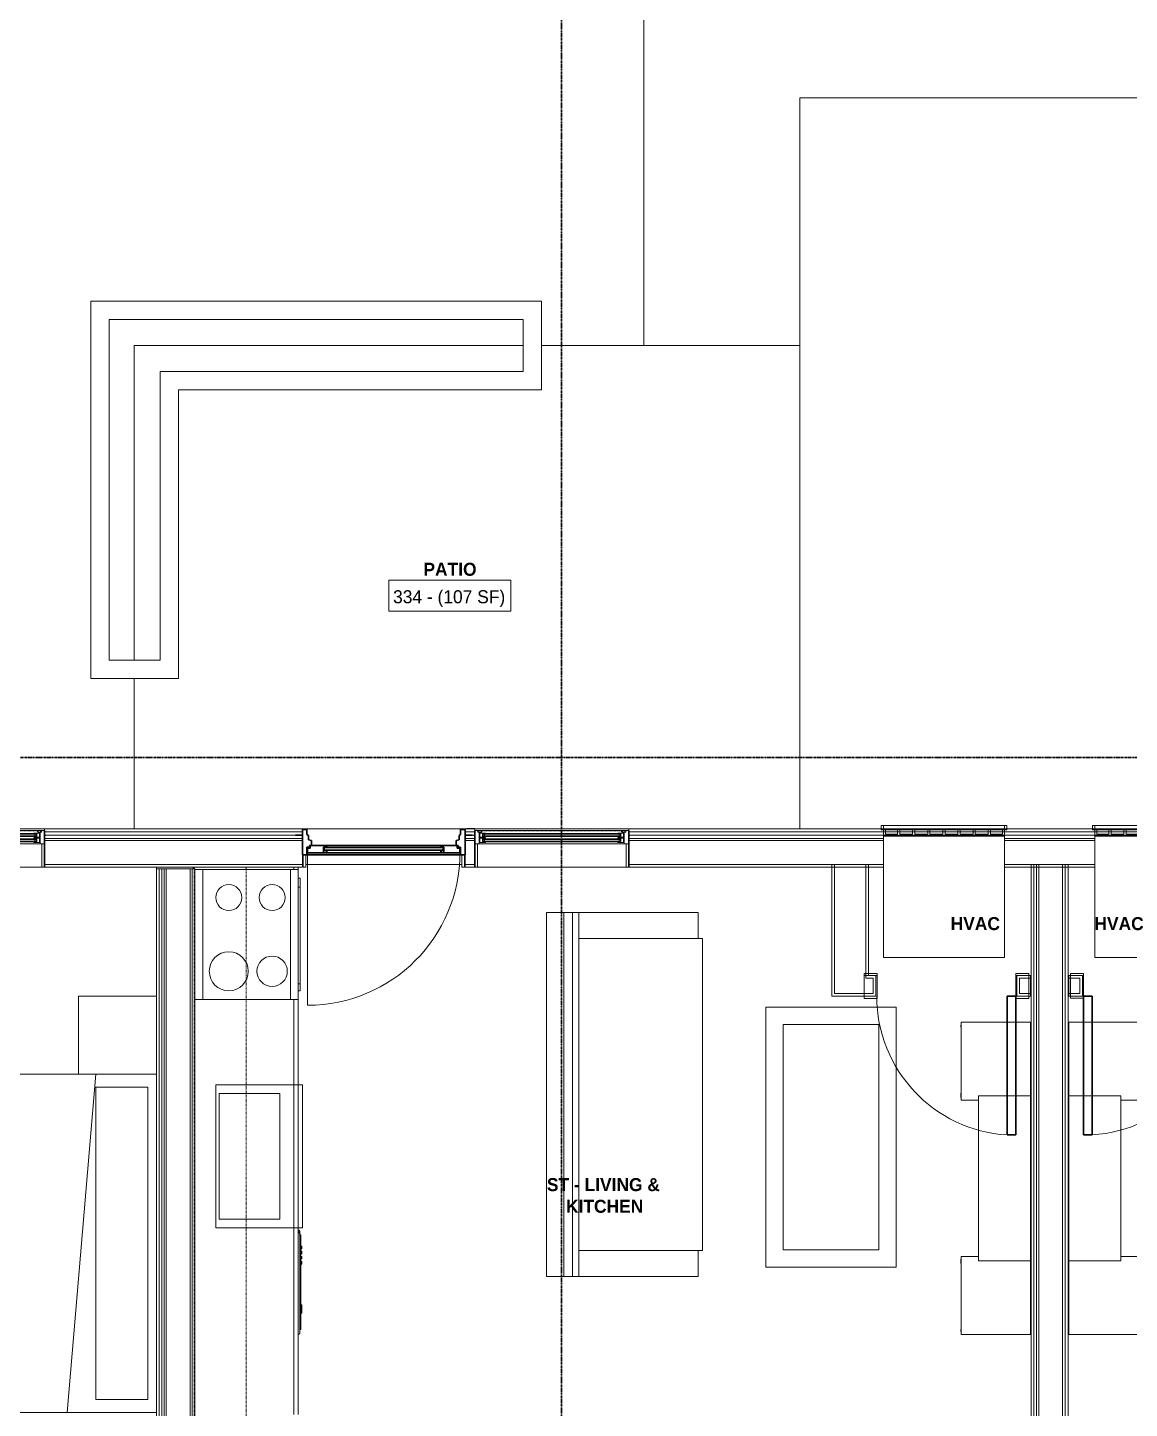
# Model space of a CAD drawing. Header units: inches. Extents: x -4093 to -1777, y 9773 to 12264.
# Drawn here: x -2950.5 to -2696.3, y 10689 to 11007.5 of the extents above; entities that cross this region are included whole.
import ezdxf

# ---------------------------------------------------------------- set-up
doc = ezdxf.new("R2010")
doc.units = ezdxf.units.IN
doc.header["$MEASUREMENT"] = 0
doc.linetypes.add('Dash', pattern=[0.25, 0.125, -0.125])
doc.linetypes.add('Grid Line 1_2_', pattern=[0.875, 0.5, -0.125, 0.125, -0.125])
for name, color, linetype, lineweight in [('0-1', 7, 'Continuous', 5), ('0-2', 7, 'Continuous', 9), ('A-AREA-IDEN', 2, 'Continuous', 9), ('A-DETL-GENF', 92, 'Continuous', 18), ('A-DETL-GENF-HDLN', 1, 'Dash', 9), ('A-DOOR-1', 7, 'Continuous', 9), ('A-DOOR-2', 10, 'Continuous', 30), ('A-DOOR-4', 31, 'Continuous', 9), ('A-DOOR-5', 31, 'Continuous', 30), ('A-DOOR-FRAM', 31, 'Continuous', 30), ('A-DOOR-FRAM-2', 31, 'Continuous', 9), ('A-DOOR-GLAZ', 31, 'Continuous', 9), ('A-FLOR-1', 7, 'Continuous', 9), ('A-FLOR-2', 192, 'Continuous', 9), ('A-GENM', 5, 'Continuous', 9), ('A-GLAZ', 151, 'Continuous', 18), ('A-GLAZ-1', 151, 'Continuous', 9), ('A-GLAZ-2', 151, 'Continuous', 30), ('A-WALL', 113, 'Continuous', 18), ('A-WALL-1', 7, 'Continuous', 9), ('A-WALL-2', 250, 'Continuous', 18), ('A-WALL-3', 113, 'Continuous', 9), ('I-FURN', 30, 'Continuous', 9), ('I-FURN-1', 7, 'Continuous', 9), ('I-WALL-1', 7, 'Continuous', 9), ('P-SANR-FIXT-1', 7, 'Continuous', 9), ('Q-CASE-1', 7, 'Continuous', 9), ('Q-CASE-HDLN-1', 7, 'Dash', 9), ('Q-SPCQ-1', 7, 'Continuous', 9), ('S-GRID-1', 1, 'Grid Line 1_2_', 30)]:
    doc.layers.add(name, color=color, linetype=linetype, lineweight=lineweight)
doc.styles.add('Century Gothic', font='ufonts.com_century-gothic.ttf', dxfattribs={"height": 3})
doc.styles.add('Century Gothic_B', font='GOTHICB.TTF', dxfattribs={"height": 3})

# ---------------------------------------------------------------- blocks, each defined once
blk = doc.blocks.new('Entertainment_Center_14771 - Entertainment_Center_14771-3403083-BACKGROUND - 1ST FLOOR')
at = {"layer": 'I-FURN-1'}
for p, q in [((-18, 10), (-36, 10)), ((-36, 10), (-36, -6)), ((-34.85, 10.03), (-35.34, 10.03)), ((-35.34, 10.03), (-35.34, 10)), ((-34.85, 10), (-34.85, 10.03)), ((-18.66, 10.03), (-19.66, 10.03)), ((-19.66, 10.03), (-19.66, 10)), ((-18.66, 10), (-18.66, 10.03)), ((-18, 6), (-18, 10)), ((36, 10), (18, 10)), ((18, 10), (18, 6)), ((18.66, 10.03), (18.66, 10)), ((19.66, 10.03), (18.66, 10.03)), ((19.66, 10), (19.66, 10.03)), ((35.34, 10.03), (34.85, 10.03)), ((34.85, 10.03), (34.85, 10)), ((35.34, 10), (35.34, 10.03)), ((36, -6), (36, 10)), ((19, 6), (-19, 6)), ((-19, 6), (-19, -6)), ((19, -6), (19, 6)), ((-36, -6), (-19, -6)), ((-36, -6.13), (-36, -6)), ((-36, -6), (-19, -6)), ((-19, -6.13), (-36, -6.13)), ((-19, -6), (19, -6)), ((-19, -6.13), (-19, -6)), ((-19, -6), (19, -6)), ((19, -6.13), (-19, -6.13)), ((19, -6), (36, -6)), ((19, -6), (19, -6.13)), ((19, -6), (36, -6)), ((36, -6.13), (19, -6.13)), ((36, -6.13), (36, -6))]:
    blk.add_line(p, q, dxfattribs=at)
blk = doc.blocks.new('Entertainment_Center_14771 - Entertainment_Center_14771-1352616-BACKGROUND - 1ST FLOOR')
at = {"layer": 'I-FURN-1'}
for p, q in [((-36, 6.12), (-19, 6.12)), ((-36, 6), (-36, 6.12)), ((-19, 6), (-36, 6)), ((-19, 6), (-36, 6)), ((-36, 6), (-36, -10)), ((-19, 6.12), (19, 6.12)), ((-19, 6), (-19, 6.12)), ((19, 6), (-19, 6)), ((19, 6), (-19, 6)), ((-19, 6), (-19, -6)), ((19, 6.12), (36, 6.12)), ((19, 6.12), (19, 6)), ((36, 6), (19, 6)), ((19, -6), (19, 6)), ((36, 6), (19, 6)), ((36, 6), (36, 6.12)), ((36, -10), (36, 6)), ((-19, -6), (19, -6)), ((-18, -10), (-18, -6)), ((18, -6), (18, -10)), ((-36, -10), (-18, -10)), ((-35.34, -10), (-35.34, -10.03)), ((-35.34, -10.03), (-34.85, -10.03)), ((-34.85, -10.03), (-34.85, -10)), ((-19.66, -10), (-19.66, -10.03)), ((-19.66, -10.03), (-18.66, -10.03)), ((-18.66, -10.03), (-18.66, -10)), ((18, -10), (36, -10)), ((18.66, -10), (18.66, -10.03)), ((18.66, -10.03), (19.66, -10.03)), ((19.66, -10.03), (19.66, -10)), ((34.85, -10), (34.85, -10.03)), ((34.85, -10.03), (35.34, -10.03)), ((35.34, -10.03), (35.34, -10))]:
    blk.add_line(p, q, dxfattribs=at)
blk = doc.blocks.new('Couch-Both_Arms-Generic - 1-1352606-BACKGROUND - 1ST FLOOR')
at = {"layer": 'I-FURN'}
for p, q in [((-42, 13.5), (42, 13.5)), ((42, 13.5), (-42, 13.5)), ((-42, 13.5), (-42, 10)), ((42, 10), (42, 13.5)), ((-42, 11.5), (42, 11.5)), ((-42, 10), (-42, -17.5)), ((-42, 10), (42, 10)), ((-36, -17.5), (-36, 10)), ((36, 10), (36, -17.5)), ((42, -17.5), (42, 10)), ((-42, -17.5), (-36, -17.5)), ((-36, -17.5), (-36, -18.5)), ((-36, -18.5), (36, -18.5)), ((36, -18.5), (36, -17.5)), ((36, -17.5), (42, -17.5))]:
    blk.add_line(p, q, dxfattribs=at)
at = {"layer": 'I-FURN-1'}
for p, q in [((42, 17.5), (-42, 17.5)), ((-42, 17.5), (-42, 13.5)), ((42, 13.5), (42, 17.5))]:
    blk.add_line(p, q, dxfattribs=at)
blk = doc.blocks.new('Table-Coffee - one-1352608-BACKGROUND - 1ST FLOOR')
at = {"layer": 'I-FURN-1'}
for p, q in [((30.72, 18.75), (-29.28, 18.75)), ((-29.28, 18.75), (-29.28, -11.25)), ((30.72, -11.25), (30.72, 18.75)), ((-25.28, -7.25), (-25.28, 14.75)), ((-25.28, 14.75), (26.72, 14.75)), ((26.72, 14.75), (26.72, -7.25)), ((26.72, -7.25), (-25.28, -7.25)), ((-29.28, -11.25), (30.72, -11.25))]:
    blk.add_line(p, q, dxfattribs=at)
blk = doc.blocks.new('OD_CW_Base Cabinet - OD_CW_Base Cabinet-V32-BACKGROUND - 1ST FLOOR')
at = {"layer": 'Q-CASE-1'}
for p, q in [((0.74, 0), (1.24, 0)), ((31.24, 0), (126.94, 0)), ((1.11, -24), (0.74, -24))]:
    blk.add_line(p, q, dxfattribs=at)
blk = doc.blocks.new('OD_CW_Upper Cabinet - OD_CW_Upper Cabinet-4366999-BACKGROUND - 1ST FLOOR')
at = {"layer": 'Q-CASE-HDLN-1'}
for p, q in [((0.74, -24), (0.74, -12)), ((0.74, -12), (162.69, -12)), ((162.69, -12), (162.69, -24)), ((162.69, -24), (0.74, -24))]:
    blk.add_line(p, q, dxfattribs=at)
blk = doc.blocks.new('SWING - SINGLE - FLUSH - SWING - 32_ x 80_ - WITH ACOUSTICAL SEAL-4346071-BACKGROUND - 1ST FLOOR')
at = {"layer": 'A-DOOR-1'}
for p, q in [((-16, 2.87), (-19, 2.87)), ((-19, 2.87), (-19, -2.38)), ((-16, -2.38), (-16, 2.87)), ((19, 2.87), (16, 2.87)), ((16, 2.87), (16, -2.38)), ((19, -2.38), (19, 2.87)), ((-19, -2.38), (-16, -2.38)), ((-16, -2.38), (-19, -2.38)), ((-19, -2.38), (-19, -2.88)), ((-19, -2.88), (-16, -2.88)), ((-16, -2.88), (-16, -2.38)), ((16, -2.38), (19, -2.38)), ((19, -2.38), (16, -2.38)), ((16, -2.38), (16, -2.88)), ((16, -2.88), (19, -2.88)), ((19, -2.88), (19, -2.38))]:
    blk.add_line(p, q, dxfattribs=at)
blk.add_arc((16, 2.37), 32.07, 93.5759, 180, dxfattribs=at)
at = {"layer": 'A-DOOR-2'}
for p, q in [((14, 2.37), (14, 34.38)), ((16, 34.38), (14, 34.38)), ((16, 2.37), (16, 34.38)), ((16, 2.37), (14, 2.37))]:
    blk.add_line(p, q, dxfattribs=at)
blk = doc.blocks.new('SWING - SINGLE - FLUSH - SWING - 32_ x 80_ - WITH ACOUSTICAL SEAL-4346081-BACKGROUND - 1ST FLOOR')
at = {"layer": 'A-DOOR-1'}
for p, q in [((-19, 2.37), (-19, 2.87)), ((-19, 2.87), (-16, 2.87)), ((-19, 2.37), (-16, 2.37)), ((-19, -2.88), (-19, 2.37)), ((-16, 2.37), (-19, 2.37)), ((-16, 2.87), (-16, 2.37)), ((-16, 2.37), (-16, -2.88)), ((16, 2.37), (16, 2.87)), ((16, 2.87), (19, 2.87)), ((16, 2.37), (19, 2.37)), ((16, -2.88), (16, 2.37)), ((19, 2.37), (16, 2.37)), ((19, 2.87), (19, 2.37)), ((19, 2.37), (19, -2.88)), ((-16, -2.88), (-19, -2.88)), ((19, -2.88), (16, -2.88))]:
    blk.add_line(p, q, dxfattribs=at)
blk.add_arc((16, -2.38), 32.07, 180, 266.4241, dxfattribs=at)
at = {"layer": 'A-DOOR-2'}
for p, q in [((14, -2.38), (14, -34.38)), ((16, -2.38), (14, -2.38)), ((16, -2.38), (16, -34.38)), ((16, -34.38), (14, -34.38))]:
    blk.add_line(p, q, dxfattribs=at)
blk = doc.blocks.new('Bed-Standard - King 78_ x 80_-V35-BACKGROUND - 1ST FLOOR')
at = {"layer": 'I-FURN-1'}
for p, q in [((-28.31, 41.8), (49.69, 41.8)), ((-28.31, -38.2), (-28.31, 41.8)), ((49.69, 41.8), (49.69, -38.2)), ((49.69, -24.2), (-28.31, -17.63)), ((-25.31, -24.2), (46.69, -24.2)), ((-25.31, -36.2), (-25.31, -24.2)), ((46.69, -36.2), (46.69, -24.2)), ((-25.31, -36.2), (46.69, -36.2))]:
    blk.add_line(p, q, dxfattribs=at)
blk = doc.blocks.new('Table-Night Stand - 18_ x 18_ x 24_-V36-BACKGROUND - 1ST FLOOR')
at = {"layer": 'I-FURN-1'}
for p, q in [((0.15, 0), (18.15, 0)), ((18.15, 0), (18.15, -18))]:
    blk.add_line(p, q, dxfattribs=at)
blk = doc.blocks.new('Stainless Steel Farmhous Kitchen Sink - Stainless Steel Farmhous Kitchen Sink-2443921-BACKGROUND - 1ST FLOOR')
at = {"layer": 'P-SANR-FIXT-1'}
for p, q in [((0, -2.25), (-33, -2.25)), ((-33, -2.25), (-33, -22.2)), ((-31, -16.96), (-31, -3)), ((-31, -3), (-2, -3)), ((-2, -3), (-2, -16.96)), ((0, -22.2), (0, -2.25)), ((-2, -16.96), (-31, -16.96)), ((-33, -22.2), (0, -22.2))]:
    blk.add_line(p, q, dxfattribs=at)
blk = doc.blocks.new('CTR - 1st Phase - Unit Layouts_rvt-1-BACKGROUND - 1ST FLOOR')
at = {"layer": 'A-FLOR-1'}
for p, q in [((-2920.76, 10813.49), (-2920.76, 10813.86)), ((-2912.32, 10813.86), (-2912.32, 10813.49)), ((-2886.95, 10814.49), (-2887.07, 10814.49)), ((-2850.32, 10814.49), (-2886.32, 10814.49)), ((-2849.57, 10814.49), (-2849.7, 10814.49))]:
    blk.add_line(p, q, dxfattribs=at)
at = {"layer": 'A-WALL-1'}
for p, q in [((-2754.79, 10788.87), (-2756.47, 10788.87)), ((-2754.79, 10784.12), (-2754.79, 10788.87)), ((-2719.16, 10788.87), (-2722.29, 10788.87)), ((-2722.29, 10788.87), (-2722.29, 10784.12)), ((-2719.16, 10784.12), (-2719.16, 10788.87)), ((-2707.16, 10788.87), (-2710.29, 10788.87)), ((-2710.29, 10788.87), (-2710.29, 10784.12)), ((-2707.16, 10784.12), (-2707.16, 10788.87)), ((-2756.47, 10784.12), (-2754.79, 10784.12)), ((-2722.29, 10784.12), (-2719.16, 10784.12)), ((-2710.29, 10784.12), (-2707.16, 10784.12))]:
    blk.add_line(p, q, dxfattribs=at)
at = {"layer": 'A-WALL-2'}
for p, q in [((-2764.35, 10784.74), (-2764.35, 10814.49)), ((-2757.1, 10788.24), (-2757.1, 10814.49)), ((-2756.47, 10788.24), (-2757.1, 10788.24)), ((-2755.41, 10788.24), (-2756.47, 10788.24)), ((-2755.41, 10786.49), (-2755.41, 10788.24)), ((-2721.66, 10788.24), (-2721.66, 10786.49)), ((-2719.16, 10788.24), (-2721.66, 10788.24)), ((-2707.79, 10788.24), (-2710.29, 10788.24)), ((-2707.79, 10786.49), (-2707.79, 10788.24)), ((-2757.1, 10784.74), (-2764.35, 10784.74)), ((-2756.47, 10784.74), (-2757.1, 10784.74)), ((-2756.47, 10784.74), (-2755.41, 10784.74)), ((-2755.41, 10784.74), (-2755.41, 10786.49)), ((-2721.66, 10786.49), (-2721.66, 10784.74)), ((-2721.66, 10784.74), (-2719.16, 10784.74)), ((-2710.29, 10784.74), (-2707.79, 10784.74)), ((-2707.79, 10784.74), (-2707.79, 10786.49))]:
    blk.add_line(p, q, dxfattribs=at)
at = {"layer": 'I-WALL-1'}
for p, q in [((-2764.97, 10814.49), (-2764.97, 10784.12)), ((-2756.47, 10814.49), (-2764.97, 10814.49)), ((-2756.47, 10788.87), (-2756.47, 10814.49)), ((-2764.97, 10784.12), (-2764.35, 10784.12)), ((-2764.35, 10784.12), (-2756.47, 10784.12))]:
    blk.add_line(p, q, dxfattribs=at)
at = {"layer": 'Q-CASE-1'}
for p, q in [((-2912.07, 10813.49), (-2912.07, 10813.86)), ((-2889.07, 10813.86), (-2889.07, 10813.36)), ((-2889.07, 10813.36), (-2889.07, 10813.86)), ((-2888.07, 10813.86), (-2888.07, 10813.36)), ((-2889.07, 10783.36), (-2889.07, 10687.66)), ((-2889.07, 10687.66), (-2889.07, 10783.36)), ((-2888.07, 10783.36), (-2888.07, 10687.66))]:
    blk.add_line(p, q, dxfattribs=at)
at = {"layer": 'Q-SPCQ-1'}
for p, q in [((-2911.89, 10813.36), (-2910.07, 10813.36)), ((-2910.07, 10813.36), (-2889.82, 10813.36)), ((-2910.07, 10783.36), (-2910.07, 10813.36)), ((-2889.82, 10783.36), (-2889.82, 10813.36)), ((-2888.07, 10813.36), (-2889.82, 10813.36)), ((-2889.82, 10813.36), (-2889.82, 10783.36)), ((-2888.07, 10813.36), (-2888.07, 10783.36)), ((-2887.57, 10811.36), (-2888.07, 10811.36)), ((-2887.57, 10809.24), (-2888.07, 10809.24)), ((-2887.57, 10811.36), (-2887.57, 10809.24)), ((-2887.57, 10809.24), (-2887.57, 10786.97)), ((-2888.07, 10786.97), (-2887.57, 10786.97)), ((-2887.57, 10786.97), (-2887.57, 10785.36)), ((-2910.07, 10783.36), (-2911.89, 10783.36)), ((-2889.82, 10783.36), (-2910.07, 10783.36)), ((-2889.82, 10783.36), (-2888.07, 10783.36)), ((-2888.07, 10785.36), (-2887.57, 10785.36)), ((-2887.9, 10730.16), (-2888.07, 10730.16)), ((-2887.7, 10729.09), (-2887.7, 10729.97)), ((-2887.7, 10706.36), (-2887.7, 10729.09)), ((-2887.7, 10729.07), (-2887.45, 10729.07)), ((-2887.45, 10729.07), (-2887.45, 10707.26)), ((-2887.2, 10726.45), (-2887.45, 10726.45)), ((-2887.2, 10726.45), (-2887.2, 10725.86)), ((-2887.45, 10725.86), (-2887.2, 10725.86)), ((-2887.2, 10725.27), (-2887.45, 10725.27)), ((-2887.45, 10724.68), (-2887.2, 10724.68)), ((-2887.2, 10724.09), (-2887.45, 10724.09)), ((-2887.45, 10723.5), (-2887.2, 10723.5)), ((-2887.2, 10722.9), (-2887.45, 10722.9)), ((-2887.2, 10725.27), (-2887.2, 10724.68)), ((-2887.2, 10724.09), (-2887.2, 10723.5)), ((-2887.2, 10722.9), (-2887.2, 10722.31)), ((-2887.45, 10722.31), (-2887.2, 10722.31)), ((-2887.2, 10712.96), (-2887.45, 10712.96)), ((-2887.45, 10710.99), (-2887.2, 10710.99)), ((-2887.2, 10712.96), (-2887.2, 10711.97)), ((-2887.2, 10711.97), (-2887.2, 10710.99)), ((-2887.7, 10707.26), (-2887.45, 10707.26)), ((-2888.07, 10706.16), (-2887.9, 10706.16))]:
    blk.add_line(p, q, dxfattribs=at)
for centre, radius, start, end in [((-2904.07, 10806.86), 3, 90, 270), ((-2904.07, 10806.86), 3, 270, 90), ((-2894.07, 10806.86), 3, 90, 270), ((-2894.07, 10806.86), 3, 270, 90), ((-2904.07, 10789.86), 4.5, 90, 270), ((-2904.07, 10789.86), 4.5, 270, 90), ((-2894.07, 10789.86), 3.5, 90, 270), ((-2894.07, 10789.86), 3.5, 270, 90), ((-2888.77, 10729.09), 1.07, 0, 49.1261), ((-2887.9, 10729.97), 0.197, 0, 90), ((-2887.9, 10706.36), 0.197, 270, 0), ((-2887.9, 10706.36), 0.197, 285, 345)]:
    blk.add_arc(centre, radius, start, end, dxfattribs=at)
at = {"layer": '0-2'}
for name, p, rotation in [('OD_CW_Base Cabinet - OD_CW_Base Cabinet-V32-BACKGROUND - 1ST FLOOR', (-2888.07, 10814.6), 270.0000000000028), ('OD_CW_Upper Cabinet - OD_CW_Upper Cabinet-4366999-BACKGROUND - 1ST FLOOR', (-2888.07, 10814.6), 269.9999999999828), ('Couch-Both_Arms-Generic - 1-1352606-BACKGROUND - 1ST FLOOR', (-2813.29, 10761.42), 89.99999999999496), ('SWING - SINGLE - FLUSH - SWING - 32_ x 80_ - WITH ACOUSTICAL SEAL-4346071-BACKGROUND - 1ST FLOOR', (-2690.91, 10786.49), 180), ('Table-Night Stand - 18_ x 18_ x 24_-V36-BACKGROUND - 1ST FLOOR', (-2938.76, 10765.97), 90.00000000002855), ('Table-Coffee - one-1352608-BACKGROUND - 1ST FLOOR', (-2768.9, 10752.31), 270.0000000000081), ('Entertainment_Center_14771 - Entertainment_Center_14771-1352616-BACKGROUND - 1ST FLOOR', (-2725.15, 10742.1), 269.999999999998), ('Entertainment_Center_14771 - Entertainment_Center_14771-3403083-BACKGROUND - 1ST FLOOR', (-2704.3, 10742.1), 270.0000000000037), ('Bed-Standard - King 78_ x 80_-V35-BACKGROUND - 1ST FLOOR', (-2958.97, 10716.43), 90.00000000002855), ('Stainless Steel Farmhous Kitchen Sink - Stainless Steel Farmhous Kitchen Sink-2443921-BACKGROUND - 1ST FLOOR', (-2909.27, 10763.66), 89.99999999999025)]:
    blk.add_blockref(name, p, dxfattribs=dict(at, rotation=rotation))
blk.add_blockref('SWING - SINGLE - FLUSH - SWING - 32_ x 80_ - WITH ACOUSTICAL SEAL-4346081-BACKGROUND - 1ST FLOOR', (-2738.54, 10786.49), dxfattribs=at)
blk = doc.blocks.new('CTR - 1st Phase - Common Walls_rvt-1-BACKGROUND - 1ST FLOOR')
at = {"layer": 'A-WALL-2'}
for p, q in [((-2920.14, 10813.49), (-2920.14, 10457.54)), ((-2919.51, 10813.49), (-2919.51, 10457.54)), ((-2919.01, 10813.49), (-2919.01, 10457.54)), ((-2918.51, 10813.49), (-2918.51, 10457.54)), ((-2913.01, 10813.49), (-2913.01, 10457.54)), ((-2912.51, 10813.49), (-2912.51, 10457.54)), ((-2718.35, 10814.49), (-2718.35, 10476.16)), ((-2717.72, 10814.49), (-2717.72, 10476.16)), ((-2717.22, 10814.49), (-2717.22, 10476.16)), ((-2711.72, 10814.49), (-2711.72, 10476.16)), ((-2711.1, 10814.49), (-2711.1, 10476.16))]:
    blk.add_line(p, q, dxfattribs=at)
at = {"layer": 'I-WALL-1'}
for p, q in [((-2911.89, 10813.49), (-2920.76, 10813.49)), ((-2920.76, 10813.49), (-2920.76, 10496.66)), ((-2911.89, 10496.91), (-2911.89, 10813.49)), ((-2710.47, 10814.49), (-2718.97, 10814.49)), ((-2718.97, 10814.49), (-2718.97, 10476.16)), ((-2710.47, 10476.16), (-2710.47, 10814.49))]:
    blk.add_line(p, q, dxfattribs=at)
blk = doc.blocks.new('CTR - 1st Phase - Structure_rvt-1-BACKGROUND - 1ST FLOOR')
at = {"layer": 'S-GRID-1'}
for p, q in [((-2827.32, 9772.61), (-2827.32, 12247.5)), ((-1777.25, 10839.19), (-4076.95, 10839.19))]:
    blk.add_line(p, q, dxfattribs=at)
blk = doc.blocks.new('Bayer Built Door - VISTAGRANDE FLUSH _RH_ - 37-1_2__ x 81-3_4__ - 1ST FLOOR-3442498-BACKGROUND - 1ST FLOOR')
at = {"layer": 'A-DOOR-4'}
blk.add_line((17.56, 1.16), (17.56, 36.28), dxfattribs=at)
blk.add_arc((17.56, 1.16), 35.12, 90, 180, dxfattribs=at)
at = {"layer": 'A-DOOR-5'}
for p, q in [((-17.56, 0.09), (-17.56, 1.16)), ((-17.56, 1.16), (-13.13, 1.16)), ((-16.95, 0.08), (-17.56, 0.09)), ((-16.95, -0.56), (-16.95, 0.08)), ((-13.87, 1.16), (-13.87, -0.16)), ((-13.87, 1.16), (-13.87, 1.09)), ((-13.87, 1.09), (-13.36, 1.09)), ((-13.13, 0.59), (-13.87, 0.59)), ((-13.36, 1.09), (-13.16, 0.84)), ((-13.16, 0.84), (-13.13, 0.66)), ((13.12, 1.16), (-13.13, 1.16)), ((-13.13, 0.66), (-13.13, 0.59)), ((13.16, 0.84), (13.12, 0.66)), ((13.12, 0.66), (13.12, 0.59)), ((13.12, 0.59), (13.87, 0.59)), ((17.56, 1.16), (13.12, 1.16)), ((13.36, 1.09), (13.16, 0.84)), ((13.87, 1.09), (13.36, 1.09)), ((13.87, 1.16), (13.87, -0.16)), ((13.87, 1.16), (13.87, 1.09)), ((16.95, 0.08), (17.56, 0.09)), ((16.95, -0.56), (16.95, 0.08)), ((17.56, 0.09), (17.56, 1.16)), ((-16.95, -0.56), (-13.13, -0.56)), ((-13.87, -0.16), (-13.13, -0.16)), ((-13.13, -0.25), (-13.16, -0.56)), ((13.12, -0.56), (-13.13, -0.56)), ((-13.13, -0.16), (-13.13, -0.25)), ((13.12, -0.16), (13.12, -0.25)), ((13.87, -0.16), (13.12, -0.16)), ((13.12, -0.25), (13.16, -0.56)), ((16.95, -0.56), (13.12, -0.56))]:
    blk.add_line(p, q, dxfattribs=at)
at = {"layer": 'A-DOOR-FRAM'}
for p, q in [((-18.75, -4.25), (-18.75, 1.62)), ((-18.75, 1.62), (-17.72, 1.62)), ((-18.37, 1.62), (-18.75, 1.62)), ((-18.75, 1.62), (-18.63, 1.62)), ((-18, 1.62), (18, 1.62)), ((-17.72, 1.62), (-17.72, -0.16)), ((17.72, 1.62), (17.72, -0.16)), ((18.75, 1.62), (17.72, 1.62)), ((18.62, 1.62), (18.75, 1.62)), ((18.75, -4.25), (18.75, 1.62)), ((-20.38, -2.94), (-18.75, -2.94)), ((-17.72, -0.16), (-17.14, -0.16)), ((-17.38, -2.89), (-17.72, -3.13)), ((-17.72, -3.13), (-17.72, -4.25)), ((-16.69, -1.73), (-17.38, -1.89)), ((-17.38, -1.89), (-17.38, -2.89)), ((-17.14, -0.16), (-17.14, -0.59)), ((-17.14, -0.59), (-16.69, -0.59)), ((-16.69, -0.59), (-16.69, -1.73)), ((17.14, -0.59), (16.69, -0.59)), ((16.69, -0.59), (16.69, -1.73)), ((16.69, -1.73), (17.38, -1.89)), ((17.14, -0.16), (17.14, -0.59)), ((17.72, -0.16), (17.14, -0.16)), ((17.38, -1.89), (17.38, -2.89)), ((17.38, -2.89), (17.72, -3.13)), ((17.72, -3.13), (17.72, -4.25)), ((20.37, -2.94), (18.75, -2.94)), ((-18.75, -4.25), (-17.72, -4.25)), ((18.75, -4.25), (17.72, -4.25))]:
    blk.add_line(p, q, dxfattribs=at)
at = {"layer": 'A-DOOR-FRAM-2'}
for p, q in [((-18.63, 4.44), (-18, 4.44)), ((-18.63, 1.62), (-18.63, 4.44)), ((-18, 4.44), (-18, 1.62)), ((18, 4.44), (18.62, 4.44)), ((18, 1.62), (18, 4.44)), ((18.62, 4.44), (18.62, 1.62)), ((-18, 1.62), (-18.63, 1.62)), ((18.62, 1.62), (18, 1.62))]:
    blk.add_line(p, q, dxfattribs=at)
at = {"layer": 'A-DOOR-GLAZ'}
for p, q in [((-13.87, 0.44), (-13.13, 0.44)), ((-13.66, 0), (-13.66, 0.44)), ((13.12, 0.59), (-13.13, 0.59)), ((13.12, 0.44), (-13.13, 0.44)), ((13.87, 0.44), (13.12, 0.44)), ((13.66, 0), (13.66, 0.44)), ((-13.13, 0), (-13.87, 0)), ((13.12, 0), (-13.13, 0)), ((13.12, -0.16), (-13.13, -0.16)), ((13.12, 0), (13.87, 0))]:
    blk.add_line(p, q, dxfattribs=at)
blk = doc.blocks.new('Window-Double_Hung-Marvin-Essential - 1-WIDE _TEMP LOWER_ ESDH3066-3454275-BACKGROUND - 1ST FLOOR')
at = {"layer": 'A-DETL-GENF'}
for p, q in [((-17.75, 4.03), (-17.16, 4.03)), ((-17.75, 4.03), (-17.75, 0.94)), ((-17.08, 3.62), (-17.16, 4.03)), ((-17.08, 3.62), (-16.19, 3.62)), ((-16.85, 4), (-16.85, 3.62)), ((-16.3, 4), (-16.85, 4)), ((-16.38, 3.52), (-16.72, 3.52)), ((-16.72, 3.52), (-16.72, 0.94)), ((-15.34, 3.44), (-16.56, 3.44)), ((-16.56, 2.5), (-16.56, 3.44)), ((-16.38, 3.62), (-16.38, 3.52)), ((-16.3, 3.76), (-16.3, 4)), ((-16.18, 3.76), (-16.3, 3.76)), ((-16.19, 3.72), (-16.1, 3.72)), ((-16.19, 3.62), (-16.19, 3.72)), ((-16.18, 3.97), (-16.1, 3.97)), ((-16.18, 3.97), (-16.18, 3.76)), ((-16.1, 3.72), (-16.1, 3.97)), ((-15.94, 2.62), (-15.94, 3.34)), ((-15.94, 3.34), (-15.28, 3.34)), ((15.84, 3.32), (-15.84, 3.32)), ((-15.84, 2.63), (-15.84, 3.32)), ((15.84, 3.2), (-15.84, 3.2)), ((-15.54, 2.76), (-15.54, 3.2)), ((-15.34, 3.44), (-15.28, 3.38)), ((-15.28, 3.34), (-15.28, 3.38)), ((15.34, 3.44), (15.28, 3.38)), ((15.28, 3.34), (15.28, 3.38)), ((15.94, 3.34), (15.28, 3.34)), ((15.34, 3.44), (16.56, 3.44)), ((15.54, 2.76), (15.54, 3.2)), ((15.84, 2.63), (15.84, 3.32)), ((15.94, 2.62), (15.94, 3.34)), ((16.18, 3.97), (16.1, 3.97)), ((16.1, 3.72), (16.1, 3.97)), ((16.19, 3.72), (16.1, 3.72)), ((16.18, 3.97), (16.18, 3.76)), ((16.18, 3.76), (16.3, 3.76)), ((16.19, 3.62), (16.19, 3.72)), ((17.08, 3.62), (16.19, 3.62)), ((16.3, 3.76), (16.3, 4)), ((16.3, 4), (16.85, 4)), ((16.38, 3.62), (16.38, 3.52)), ((16.38, 3.52), (16.72, 3.52)), ((16.56, 2.5), (16.56, 3.44)), ((16.72, 3.52), (16.72, 0.94)), ((16.85, 4), (16.85, 3.62)), ((17.08, 3.62), (17.16, 4.03)), ((17.75, 4.03), (17.16, 4.03)), ((17.75, 4.03), (17.75, 0.94)), ((-19.25, 2.98), (-19.25, 2.94)), ((-17.75, 2.98), (-19.25, 2.98)), ((-19.25, 2.94), (-17.9, 2.94)), ((-17.9, 2.94), (-17.9, 2.83)), ((-17.9, 2.83), (-17.75, 2.83)), ((-16.72, 0.94), (-17.75, 0.94)), ((-16.56, 2.5), (-15.34, 2.5)), ((-15.34, 2.22), (-16.56, 2.22)), ((-16.56, 1.28), (-16.56, 2.22)), ((-16.56, 1.28), (-15.34, 1.28)), ((-15.28, 2.62), (-15.94, 2.62)), ((-15.94, 1.4), (-15.94, 2.12)), ((-15.94, 2.12), (-15.28, 2.12)), ((-15.28, 1.4), (-15.94, 1.4)), ((15.84, 2.76), (-15.84, 2.76)), ((15.84, 2.63), (-15.84, 2.63)), ((15.84, 2.1), (-15.84, 2.1)), ((-15.84, 1.41), (-15.84, 2.1)), ((15.84, 1.98), (-15.84, 1.98)), ((15.84, 1.54), (-15.84, 1.54)), ((15.84, 1.41), (-15.84, 1.41)), ((-15.54, 1.54), (-15.54, 1.98)), ((-15.34, 2.5), (-15.28, 2.56)), ((-15.34, 2.22), (-15.28, 2.16)), ((-15.34, 1.28), (-15.28, 1.34)), ((-15.28, 2.56), (-15.28, 2.62)), ((-15.28, 2.12), (-15.28, 2.16)), ((-15.28, 1.34), (-15.28, 1.4)), ((15.28, 2.56), (15.28, 2.62)), ((15.28, 2.62), (15.94, 2.62)), ((15.34, 2.5), (15.28, 2.56)), ((15.34, 2.22), (15.28, 2.16)), ((15.28, 2.12), (15.28, 2.16)), ((15.94, 2.12), (15.28, 2.12)), ((15.28, 1.34), (15.28, 1.4)), ((15.28, 1.4), (15.94, 1.4)), ((15.34, 1.28), (15.28, 1.34)), ((16.56, 2.5), (15.34, 2.5)), ((15.34, 2.22), (16.56, 2.22)), ((16.56, 1.28), (15.34, 1.28)), ((15.54, 1.54), (15.54, 1.98)), ((15.84, 1.41), (15.84, 2.1)), ((15.94, 1.4), (15.94, 2.12)), ((16.56, 1.28), (16.56, 2.22)), ((16.72, 0.94), (17.75, 0.94)), ((17.75, 2.98), (19.25, 2.98)), ((17.9, 2.83), (17.75, 2.83)), ((17.9, 2.94), (17.9, 2.83)), ((19.25, 2.94), (17.9, 2.94)), ((19.25, 2.98), (19.25, 2.94))]:
    blk.add_line(p, q, dxfattribs=at)
at = {"layer": 'A-DETL-GENF-HDLN'}
blk.add_line((16.1, 3.97), (-16.5, 3.97), dxfattribs=at)
at = {"layer": 'A-GLAZ'}
for p, q in [((-17.13, 0.91), (-17.13, -4.44)), ((17.12, -4.44), (17.12, 0.91)), ((-17.13, -4.44), (-17.75, -4.44)), ((17.12, -4.44), (17.75, -4.44))]:
    blk.add_line(p, q, dxfattribs=at)
at = {"layer": 'A-GLAZ-1'}
for p, q in [((17.75, 4.03), (-17.75, 4.03)), ((-17.75, 0.94), (17.75, 0.94)), ((-17.75, -4.44), (17.75, -4.44))]:
    blk.add_line(p, q, dxfattribs=at)
at = {"layer": 'A-GLAZ-2'}
for p, q in [((-17.75, 4.03), (-17.75, 0.94)), ((17.75, 0.94), (17.75, 4.03)), ((-17.75, 0.91), (-17.75, -4.44)), ((17.75, -4.44), (17.75, 0.91))]:
    blk.add_line(p, q, dxfattribs=at)
blk = doc.blocks.new('V-Series_EWC4_SPVU_RFA_2015 - 1ST FLOOR-2484708-BACKGROUND - 1ST FLOOR')
at = {"layer": 'A-GENM'}
for p, q in [((-3126.69, 12090.69), (-3127.25, 12090.69)), ((-3127.25, 12090.69), (-3127.25, 12089.69)), ((-3127.25, 12089.69), (-3126.69, 12089.69)), ((-3098.81, 12090.69), (-3126.69, 12090.69)), ((-3126.69, 12090.69), (-3126.69, 12089.69)), ((-3126.69, 12089.69), (-3126.69, 12090.69)), ((-3126.69, 12089.69), (-3098.81, 12089.69)), ((-3126.69, 12089.69), (-3126.69, 12060.25)), ((-3126.25, 12089.69), (-3126.69, 12089.69)), ((-3126.25, 12088.69), (-3126.25, 12089.69)), ((-3122.95, 12089.69), (-3123.45, 12089.69)), ((-3123.45, 12089.69), (-3123.45, 12088.69)), ((-3122.95, 12088.69), (-3122.95, 12089.69)), ((-3119.47, 12089.69), (-3119.97, 12089.69)), ((-3119.97, 12089.69), (-3119.97, 12088.69)), ((-3119.47, 12088.69), (-3119.47, 12089.69)), ((-3115.98, 12089.69), (-3116.48, 12089.69)), ((-3116.48, 12089.69), (-3116.48, 12088.69)), ((-3115.98, 12088.69), (-3115.98, 12089.69)), ((-3112.5, 12089.69), (-3113, 12089.69)), ((-3113, 12089.69), (-3113, 12088.69)), ((-3112.5, 12088.69), (-3112.5, 12089.69)), ((-3109.01, 12089.69), (-3109.51, 12089.69)), ((-3109.51, 12089.69), (-3109.51, 12088.69)), ((-3109.01, 12088.69), (-3109.01, 12089.69)), ((-3105.53, 12089.69), (-3106.03, 12089.69)), ((-3106.03, 12089.69), (-3106.03, 12088.69)), ((-3105.53, 12088.69), (-3105.53, 12089.69)), ((-3102.05, 12089.69), (-3102.55, 12089.69)), ((-3102.55, 12089.69), (-3102.55, 12088.69)), ((-3102.05, 12088.69), (-3102.05, 12089.69)), ((-3098.81, 12089.69), (-3099.25, 12089.69)), ((-3099.25, 12089.69), (-3099.25, 12088.69)), ((-3098.81, 12089.69), (-3098.81, 12090.69)), ((-3098.25, 12090.69), (-3098.81, 12090.69)), ((-3098.81, 12090.69), (-3098.81, 12089.69)), ((-3098.81, 12089.69), (-3098.25, 12089.69)), ((-3098.81, 12060.25), (-3098.81, 12089.69)), ((-3098.25, 12089.69), (-3098.25, 12090.69)), ((-3123.45, 12088.69), (-3126.25, 12088.69)), ((-3119.97, 12088.69), (-3122.95, 12088.69)), ((-3116.48, 12088.69), (-3119.47, 12088.69)), ((-3113, 12088.69), (-3115.98, 12088.69)), ((-3109.51, 12088.69), (-3112.5, 12088.69)), ((-3106.03, 12088.69), (-3109.01, 12088.69)), ((-3102.55, 12088.69), (-3105.53, 12088.69)), ((-3099.25, 12088.69), (-3102.05, 12088.69)), ((-3126.69, 12060.25), (-3098.81, 12060.25))]:
    blk.add_line(p, q, dxfattribs=at)
blk = doc.blocks.new('Window-Double_Hung-Marvin-Essential - 1-WIDE _TEMP ALL_ ESDH3066-3454280-BACKGROUND - 1ST FLOOR')
at = {"layer": 'A-DETL-GENF'}
for p, q in [((-19.25, -2.98), (-19.25, -2.94)), ((-19.25, -2.94), (-17.9, -2.94)), ((-17.75, -2.98), (-19.25, -2.98)), ((-17.9, -2.94), (-17.9, -2.83)), ((-17.9, -2.83), (-17.75, -2.83)), ((-16.72, -0.94), (-17.75, -0.94)), ((-17.75, -4.03), (-17.75, -0.94)), ((-16.72, -3.52), (-16.72, -0.94)), ((-16.56, -1.28), (-15.34, -1.28)), ((-16.56, -1.28), (-16.56, -2.22)), ((-15.34, -2.22), (-16.56, -2.22)), ((-16.56, -2.5), (-15.34, -2.5)), ((-16.56, -2.5), (-16.56, -3.44)), ((-15.28, -1.4), (-15.94, -1.4)), ((-15.94, -1.4), (-15.94, -2.12)), ((-15.94, -2.12), (-15.28, -2.12)), ((-15.28, -2.62), (-15.94, -2.62)), ((-15.94, -2.62), (-15.94, -3.34)), ((15.84, -1.41), (-15.84, -1.41)), ((-15.84, -1.41), (-15.84, -2.1)), ((15.84, -1.54), (-15.84, -1.54)), ((15.84, -1.98), (-15.84, -1.98)), ((15.84, -2.1), (-15.84, -2.1)), ((15.84, -2.63), (-15.84, -2.63)), ((-15.84, -2.63), (-15.84, -3.32)), ((15.84, -2.76), (-15.84, -2.76)), ((-15.54, -1.54), (-15.54, -1.98)), ((-15.54, -2.76), (-15.54, -3.2)), ((-15.34, -1.28), (-15.28, -1.34)), ((-15.34, -2.22), (-15.28, -2.16)), ((-15.34, -2.5), (-15.28, -2.56)), ((-15.28, -1.34), (-15.28, -1.4)), ((-15.28, -2.12), (-15.28, -2.16)), ((-15.28, -2.56), (-15.28, -2.62)), ((15.34, -1.28), (15.28, -1.34)), ((15.28, -1.34), (15.28, -1.4)), ((15.28, -1.4), (15.94, -1.4)), ((15.28, -2.12), (15.28, -2.16)), ((15.94, -2.12), (15.28, -2.12)), ((15.34, -2.22), (15.28, -2.16)), ((15.34, -2.5), (15.28, -2.56)), ((15.28, -2.56), (15.28, -2.62)), ((15.28, -2.62), (15.94, -2.62)), ((16.56, -1.28), (15.34, -1.28)), ((15.34, -2.22), (16.56, -2.22)), ((16.56, -2.5), (15.34, -2.5)), ((15.54, -1.54), (15.54, -1.98)), ((15.54, -2.76), (15.54, -3.2)), ((15.84, -1.41), (15.84, -2.1)), ((15.84, -2.63), (15.84, -3.32)), ((15.94, -1.4), (15.94, -2.12)), ((15.94, -2.62), (15.94, -3.34)), ((16.56, -1.28), (16.56, -2.22)), ((16.56, -2.5), (16.56, -3.44)), ((16.72, -3.52), (16.72, -0.94)), ((16.72, -0.94), (17.75, -0.94)), ((17.75, -4.03), (17.75, -0.94)), ((17.9, -2.83), (17.75, -2.83)), ((17.75, -2.98), (19.25, -2.98)), ((17.9, -2.94), (17.9, -2.83)), ((19.25, -2.94), (17.9, -2.94)), ((19.25, -2.98), (19.25, -2.94)), ((-17.75, -4.03), (-17.16, -4.03)), ((-17.08, -3.62), (-17.16, -4.03)), ((-17.08, -3.62), (-16.19, -3.62)), ((-16.85, -4), (-16.85, -3.62)), ((-16.3, -4), (-16.85, -4)), ((-16.38, -3.52), (-16.72, -3.52)), ((-15.34, -3.44), (-16.56, -3.44)), ((-16.38, -3.62), (-16.38, -3.52)), ((-16.18, -3.76), (-16.3, -3.76)), ((-16.3, -3.76), (-16.3, -4)), ((-16.19, -3.62), (-16.19, -3.72)), ((-16.19, -3.72), (-16.1, -3.72)), ((-16.18, -3.97), (-16.18, -3.76)), ((-16.18, -3.97), (-16.1, -3.97)), ((-16.1, -3.72), (-16.1, -3.97)), ((-15.94, -3.34), (-15.28, -3.34)), ((15.84, -3.2), (-15.84, -3.2)), ((15.84, -3.32), (-15.84, -3.32)), ((-15.34, -3.44), (-15.28, -3.38)), ((-15.28, -3.34), (-15.28, -3.38)), ((15.28, -3.34), (15.28, -3.38)), ((15.94, -3.34), (15.28, -3.34)), ((15.34, -3.44), (15.28, -3.38)), ((15.34, -3.44), (16.56, -3.44)), ((16.19, -3.72), (16.1, -3.72)), ((16.1, -3.72), (16.1, -3.97)), ((16.18, -3.97), (16.1, -3.97)), ((16.18, -3.97), (16.18, -3.76)), ((16.18, -3.76), (16.3, -3.76)), ((17.08, -3.62), (16.19, -3.62)), ((16.19, -3.62), (16.19, -3.72)), ((16.3, -3.76), (16.3, -4)), ((16.3, -4), (16.85, -4)), ((16.38, -3.62), (16.38, -3.52)), ((16.38, -3.52), (16.72, -3.52)), ((16.85, -4), (16.85, -3.62)), ((17.08, -3.62), (17.16, -4.03)), ((17.75, -4.03), (17.16, -4.03))]:
    blk.add_line(p, q, dxfattribs=at)
at = {"layer": 'A-DETL-GENF-HDLN'}
blk.add_line((16.1, -3.97), (-16.5, -3.97), dxfattribs=at)
at = {"layer": 'A-GLAZ'}
for p, q in [((-17.13, 4.44), (-17.75, 4.44)), ((-17.13, -0.91), (-17.13, 4.44)), ((17.12, 4.44), (17.75, 4.44)), ((17.12, 4.44), (17.12, -0.91))]:
    blk.add_line(p, q, dxfattribs=at)
at = {"layer": 'A-GLAZ-1'}
for p, q in [((-17.75, 4.44), (17.75, 4.44)), ((-17.75, -0.94), (17.75, -0.94)), ((17.75, -4.03), (-17.75, -4.03)), ((17.75, -4.44), (19.62, -4.44)), ((17.75, -4.5), (17.75, -4.44)), ((19.62, -4.5), (17.75, -4.5)), ((19.62, -4.44), (19.62, -4.5))]:
    blk.add_line(p, q, dxfattribs=at)
at = {"layer": 'A-GLAZ-2'}
for p, q in [((-17.75, -0.91), (-17.75, 4.44)), ((17.75, 4.44), (17.75, -0.91)), ((-17.75, -4.03), (-17.75, -0.94)), ((17.75, -0.94), (17.75, -4.03))]:
    blk.add_line(p, q, dxfattribs=at)

msp = doc.modelspace()

# ---------------------------------------------------------------- linework, layer by layer
at = {"layer": 'A-AREA-IDEN', "flags": 128}
msp.add_lwpolyline([(-2867.17, 10880.08), (-2839, 10880.08), (-2839, 10872.91), (-2867.17, 10872.91)], close=True, dxfattribs=at)
at = {"layer": 'A-FLOR-2'}
for p, q in [((-2808.32, 11061.29), (-2808.32, 10934.19)), ((-2772.32, 10822.74), (-2772.32, 10991.29)), ((-2772.32, 10991.29), (-2520.32, 10991.29)), ((-2925.92, 10934.19), (-2925.92, 10861.64)), ((-2836.17, 10934.19), (-2925.92, 10934.19)), ((-2772.32, 10934.19), (-2831.92, 10934.19)), ((-2925.92, 10857.39), (-2925.92, 10822.74)), ((-2887.07, 10822.74), (-2849.57, 10822.74))]:
    msp.add_line(p, q, dxfattribs=at)
at = {"layer": 'A-WALL'}
for p, q in [((-2946.57, 10821.99), (-2887.07, 10821.99)), ((-2849.57, 10821.99), (-2847.32, 10821.99)), ((-2811.82, 10821.99), (-2617.62, 10821.99)), ((-2946.57, 10821.24), (-2887.07, 10821.24)), ((-2946.57, 10820.49), (-2887.07, 10820.49)), ((-2946.57, 10819.99), (-2887.07, 10819.99)), ((-2849.57, 10821.24), (-2847.32, 10821.24)), ((-2849.57, 10820.49), (-2847.32, 10820.49)), ((-2849.57, 10819.99), (-2847.32, 10819.99)), ((-2811.82, 10821.24), (-2617.62, 10821.24)), ((-2811.82, 10820.49), (-2753.04, 10820.49)), ((-2811.82, 10819.99), (-2753.04, 10819.99)), ((-2725.16, 10820.49), (-2704.29, 10820.49)), ((-2725.16, 10819.99), (-2704.29, 10819.99)), ((-2946.57, 10814.49), (-2887.07, 10814.49)), ((-2849.57, 10814.49), (-2847.32, 10814.49)), ((-2811.82, 10814.49), (-2753.04, 10814.49)), ((-2725.16, 10814.49), (-2704.29, 10814.49))]:
    msp.add_line(p, q, dxfattribs=at)
at = {"layer": 'A-WALL-3'}
for p, q in [((-2935.92, 10944.44), (-2831.92, 10944.44)), ((-2935.92, 10857.39), (-2935.92, 10944.44)), ((-2831.92, 10944.44), (-2831.92, 10923.94)), ((-2836.17, 10940.19), (-2931.67, 10940.19)), ((-2931.67, 10940.19), (-2931.67, 10861.64)), ((-2836.17, 10928.19), (-2836.17, 10940.19)), ((-2919.92, 10928.19), (-2836.17, 10928.19)), ((-2919.92, 10861.64), (-2919.92, 10928.19)), ((-2831.92, 10923.94), (-2915.67, 10923.94)), ((-2915.67, 10923.94), (-2915.67, 10857.39)), ((-2931.67, 10861.64), (-2919.92, 10861.64)), ((-2915.67, 10857.39), (-2935.92, 10857.39)), ((-2887.07, 10822.74), (-3060.77, 10822.74)), ((-2946.57, 10822.74), (-2946.57, 10822.33)), ((-2887.07, 10813.86), (-2887.07, 10822.74)), ((-2849.2, 10822.74), (-2849.57, 10822.74)), ((-2849.57, 10822.74), (-2849.57, 10813.86)), ((-2582.12, 10822.74), (-2847.32, 10822.74)), ((-2847.32, 10822.33), (-2847.32, 10822.74)), ((-2811.82, 10822.74), (-2811.82, 10822.33)), ((-2946.57, 10819.24), (-2946.57, 10819.21)), ((-2847.32, 10819.21), (-2847.32, 10819.24)), ((-2811.82, 10819.24), (-2811.82, 10819.21)), ((-2753.04, 10813.86), (-2753.04, 10820.99)), ((-2753.04, 10820.99), (-2725.16, 10820.99)), ((-2725.16, 10820.99), (-2725.16, 10813.86)), ((-2704.29, 10813.86), (-2704.29, 10820.99)), ((-2704.29, 10820.99), (-2676.41, 10820.99)), ((-2946.57, 10813.86), (-2887.07, 10813.86)), ((-2849.57, 10813.86), (-2847.32, 10813.86)), ((-2811.82, 10813.86), (-2753.04, 10813.86)), ((-2725.16, 10813.86), (-2704.29, 10813.86))]:
    msp.add_line(p, q, dxfattribs=at)

# ---------------------------------------------------------------- block references
at = {"layer": '0-1'}
for name in ['CTR - 1st Phase - Structure_rvt-1-BACKGROUND - 1ST FLOOR', 'CTR - 1st Phase - Common Walls_rvt-1-BACKGROUND - 1ST FLOOR', 'CTR - 1st Phase - Unit Layouts_rvt-1-BACKGROUND - 1ST FLOOR']:
    msp.add_blockref(name, (0, 0), dxfattribs=at)
at = {"layer": 'A-DOOR-4', "rotation": 180}
msp.add_blockref('Bayer Built Door - VISTAGRANDE FLUSH _RH_ - 37-1_2__ x 81-3_4__ - 1ST FLOOR-3442498-BACKGROUND - 1ST FLOOR', (-2868.32, 10818.3), dxfattribs=at)
at = {"layer": 'A-GENM'}
for p in [(373.65, -1267.2), (422.4, -1267.2)]:
    msp.add_blockref('V-Series_EWC4_SPVU_RFA_2015 - 1ST FLOOR-2484708-BACKGROUND - 1ST FLOOR', p, dxfattribs=at)
at = {"layer": 'A-GLAZ-1'}
msp.add_blockref('Window-Double_Hung-Marvin-Essential - 1-WIDE _TEMP LOWER_ ESDH3066-3454275-BACKGROUND - 1ST FLOOR', (-2964.32, 10818.3), dxfattribs=at)
at = {"layer": 'A-GLAZ-1', "rotation": 180}
msp.add_blockref('Window-Double_Hung-Marvin-Essential - 1-WIDE _TEMP ALL_ ESDH3066-3454280-BACKGROUND - 1ST FLOOR', (-2829.57, 10818.3), dxfattribs=at)

# ---------------------------------------------------------------- texts
at = {"layer": 'A-AREA-IDEN', "char_height": 3, "attachment_point": 1}
for s, insert, width, style in [('PATIO', (-2859.17, 10884.07), 14.645, 'Century Gothic_B'), ('334 - (107 SF)', (-2866.17, 10877.74), 31.613, 'Century Gothic'), ('HVAC', (-2737.55, 10802.35), 15.049, 'Century Gothic_B'), ('HVAC', (-2704.39, 10802.35), 15.049, 'Century Gothic_B'), ('ST - LIVING &', (-2830.69, 10742.15), 31.613, 'Century Gothic_B'), ('KITCHEN', (-2826.28, 10737.15), 20.907, 'Century Gothic_B')]:
    msp.add_mtext(s, dxfattribs=dict(at, insert=insert, width=width, style=style))

doc.saveas('drawing.dxf')
